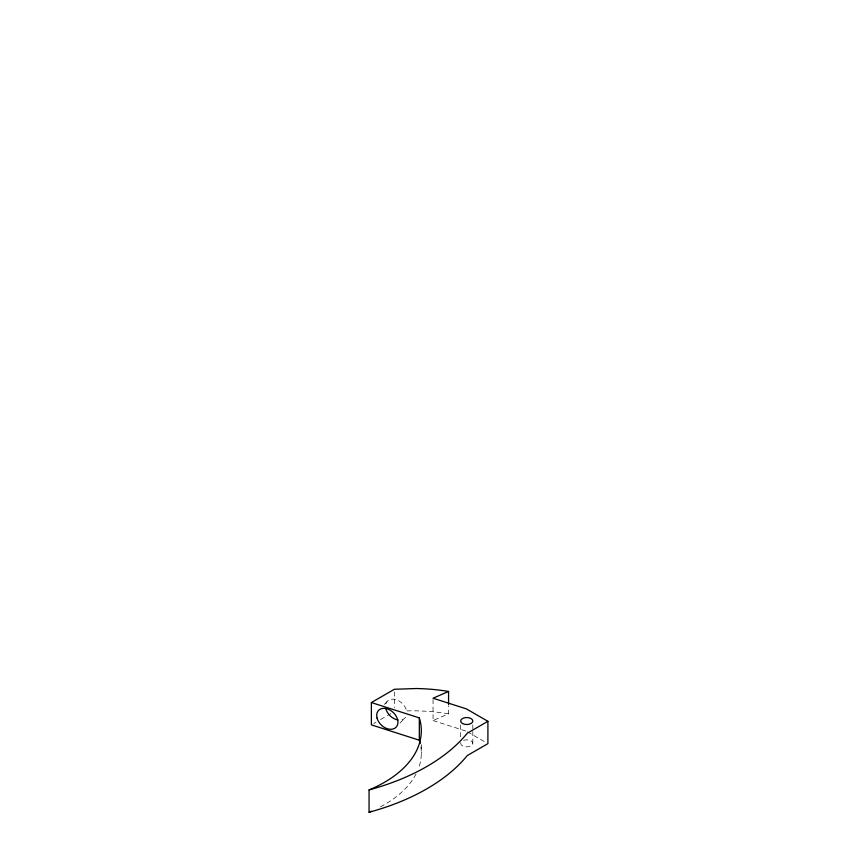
<?xml version="1.0" encoding="UTF-8"?>
<svg xmlns="http://www.w3.org/2000/svg" width="855" height="855" viewBox="0 0 855 855"><rect width="100%" height="100%" fill="white"/><g stroke="black" fill="none" stroke-linecap="round" stroke-linejoin="round"><path stroke-width="0.64" stroke-dasharray="4.28 3.21" d="M384.312 704.456L386.962 701.698M400.065 723.031L405.366 717.516A12.152 8.678 43.8 0 1 401.476 719.899M373.678 723.544L375.986 722.219M380.582 719.557L386.332 716.244M387.475 715.582L390.927 713.583M433.047 699.529L433.068 720.551L448.565 713.786L448.565 705.909M448.565 713.786L439.481 712.471A128.218 74.022 0 0 0 404.565 710.975M433.068 720.551L466.349 731.196M467.493 731.848L486.773 742.984M472.826 724.912L472.826 730.159M472.826 731.474L472.826 743.294M460.674 725.029L460.674 736.85M421.312 744.598L421.312 753.789M394.379 691.898L394.379 707.651M385.894 703.751A12.152 8.678 43.8 0 1 397.094 700.021A12.152 8.678 43.8 0 1 406.756 712.13M420.863 746.971A126.487 73.028 0 0 1 418.897 767.352M416.054 773.967A126.487 73.028 0 0 1 380.496 806.853M463.624 740.345A6.081 3.506 0 0 1 472.591 742.386A6.081 3.506 0 0 1 466.851 746.864A6.081 3.506 0 0 1 460.856 742.503"/><path stroke-width="1.28" d="M420.233 743.583A126.487 73.028 0 0 0 419.324 740.216L371.38 724.869L371.38 702.543L394.379 689.269L416.267 688.532A128.218 74.022 0 0 1 448.565 691.471L448.565 704.595M369.061 812.25A204.473 118.054 0 0 0 467.268 755.553L487.906 743.636L487.906 721.31L467.268 733.227A204.473 118.054 0 0 1 369.061 789.924L369.061 812.25A126.487 73.028 0 0 0 371.433 811.235M448.565 691.471L433.047 698.214L466.349 708.87L487.906 721.31M371.38 702.543L419.324 717.89L419.324 740.216M419.324 717.89A126.487 73.028 0 0 1 369.061 789.924M398.013 719.963A12.152 8.678 43.8 0 1 385.894 708.891M377.055 718.093A12.152 8.678 43.8 0 0 394.839 728.225A12.152 8.678 43.8 0 0 390.072 710.11A12.152 8.678 43.8 0 0 377.055 718.093M462.523 723.554A6.081 3.506 0 0 0 472.644 721.877A6.081 3.506 0 0 0 465.077 717.655A6.081 3.506 0 0 0 462.523 723.554"/></g></svg>
